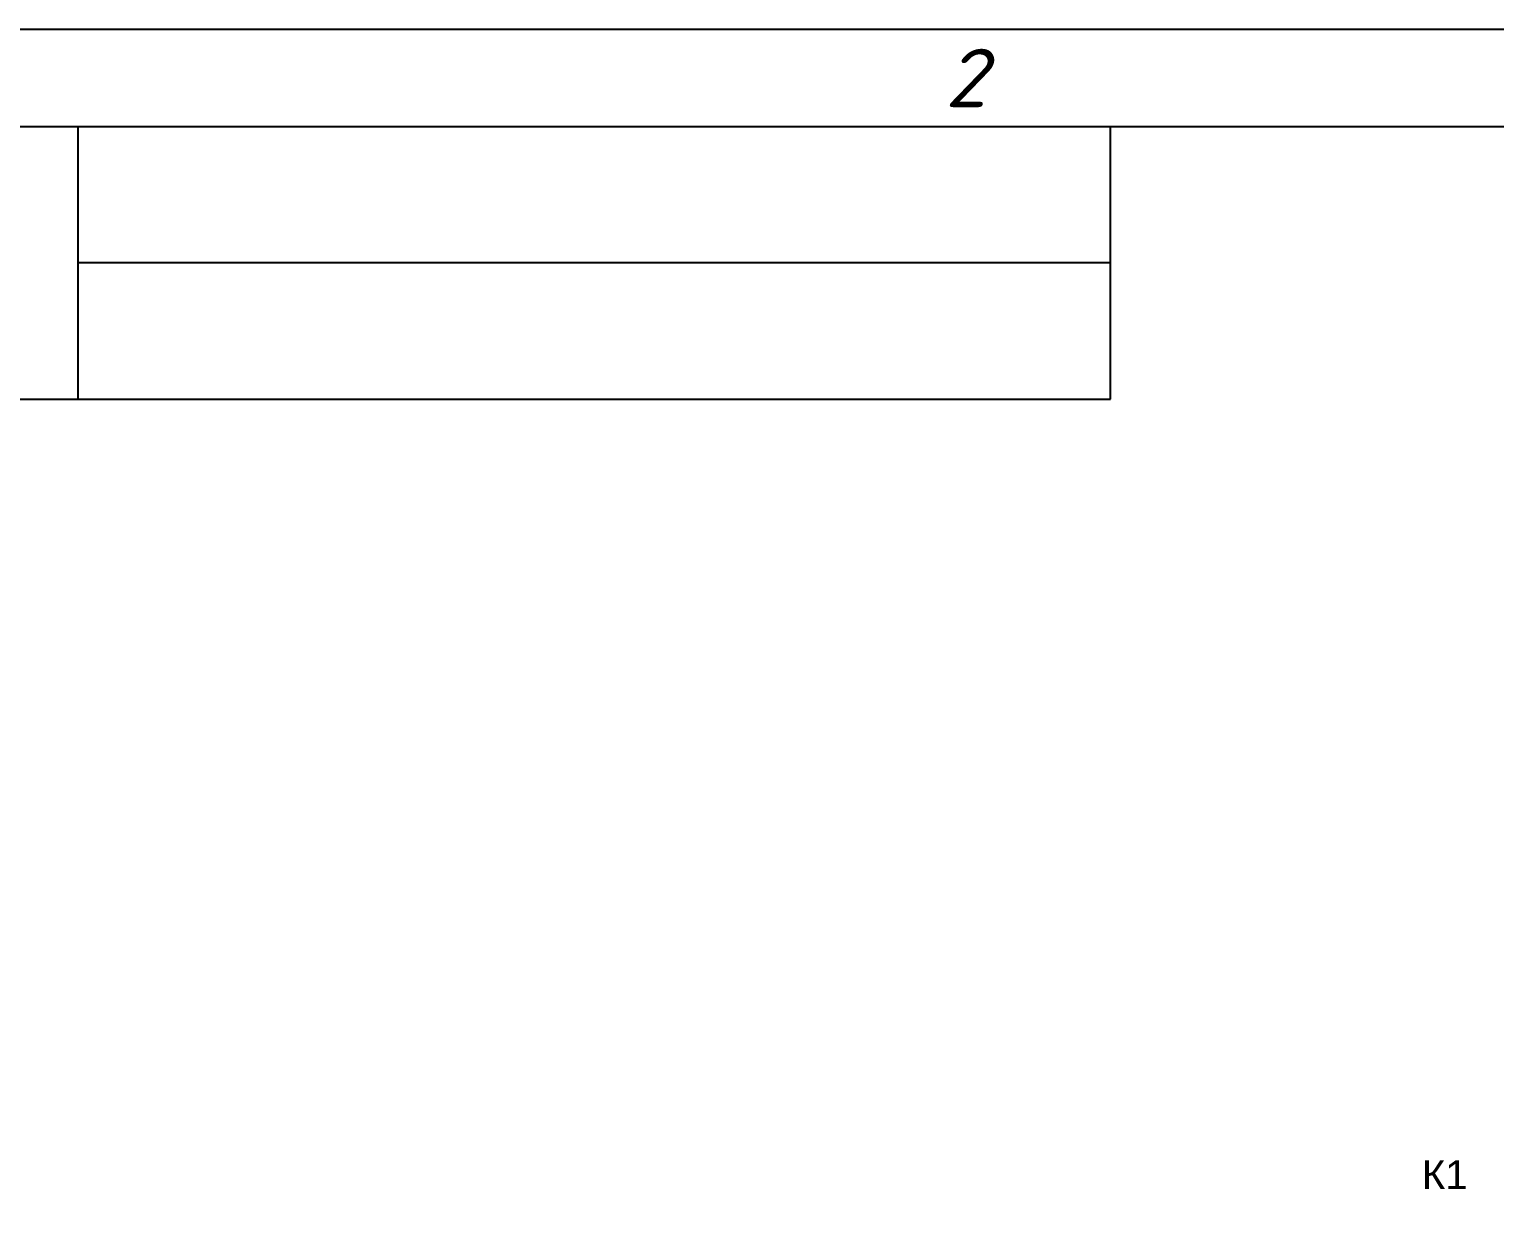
# Model space of a CAD drawing. Header units: millimetres. Extents: x 0 to 594, y 0 to 420.
# Drawn here: x 101.5 to 176.7, y 359 to 420 of the extents above; entities that cross this region are included whole.
import ezdxf
from ezdxf.enums import TextEntityAlignment as Align

# ---------------------------------------------------------------- set-up
doc = ezdxf.new("R2010")
doc.units = ezdxf.units.MM
for name, color, linetype in [('FORMATKA', 12, 'Continuous'), ('Sheet', 255, 'Continuous'), ('вспомогат', 4, 'Continuous')]:
    doc.layers.add(name, color=color, linetype=linetype)
doc.styles.get("Standard").update_dxf_attribs({"font": 'arial.ttf'})
doc.styles.add('TXT', font='simplex.shx', dxfattribs={"oblique": 15, "height": 2})

# ---------------------------------------------------------------- blocks, each defined once
blk = doc.blocks.new('fA2')
at = {"layer": 'FORMATKA', "color": 7}
for p, q in [((104, 401), (104, 415)), ((157, 401), (157, 415)), ((157, 408), (104, 408)), ((90, 401), (104, 401)), ((104, 401), (157, 401))]:
    blk.add_line(p, q, dxfattribs=at)
blk.add_lwpolyline([(0, 0), (0, 420), (594, 420), (594, 0)], close=True, dxfattribs=at)
blk.add_lwpolyline([(20, 5), (20, 415), (589, 415), (589, 5), (20, 5)], dxfattribs=at)
at = {"layer": 'FORMATKA', "color": 7, "style": 'TXT', "oblique": 15}
blk.add_text('2', height=3, dxfattribs=at).set_placement((148.5, 416))
for tag, height, rotation, p in [('ОБОЗНАЧЕНИЕ', 3.8, 180, (55.5, 409.5)), ('ПЕРВ.ПРИМЕНЕНИЕ', 3.3, 90, (18, 261.5))]:
    blk.add_attdef(tag, text='', height=height, rotation=rotation, dxfattribs=at).set_placement(p, align=Align.CENTER)
for tag, height, p in [('ОБОЗНАЧЕНИЕ', 5, (528, 49)), ('НАИМЕНОВАНИЕ1', 3, (504.5, 37)), ('МАСШТАБ', 5, (579, 30)), ('НАИМЕНОВАНИЕ2', 4, (504.5, 29)), ('НАИМЕНОВАНИЕ3', 2.5, (504.5, 21.5)), ('МАТЕРИАЛ1', 2.5, (504.5, 14)), ('МАТЕРИАЛ2', 2.5, (504.5, 8.5))]:
    blk.add_attdef(tag, text='', height=height, dxfattribs=at).set_placement(p, align=Align.CENTER)
for tag, p, height in [('РАЗРАБОТАЛ', (422.5, 31.5), 2), ('ПРОВЕРИЛ', (422.5, 26.5), 2), ('Т.КОНТР', (422.5, 21.5), 2), ('ЛИСТ', (552.5, 21), 2.5), ('ЛИСТОВ', (575.5, 21), 2.5), ('Н.КОНТР', (422.5, 11.5), 2), ('УТВЕРДИЛ', (422.5, 6.5), 2)]:
    blk.add_attdef(tag, p, '', height=height, dxfattribs=at)

msp = doc.modelspace()

# ---------------------------------------------------------------- block references
at = {"layer": 'вспомогат', "color": 7}
msp.add_blockref('fA2', (0, 0), dxfattribs=at)

# ---------------------------------------------------------------- texts
at = {"layer": 'Sheet', "color": 0}
msp.add_text('К1', height=1.4817, dxfattribs=at).set_placement((172.989, 360.435))

doc.saveas('drawing.dxf')
